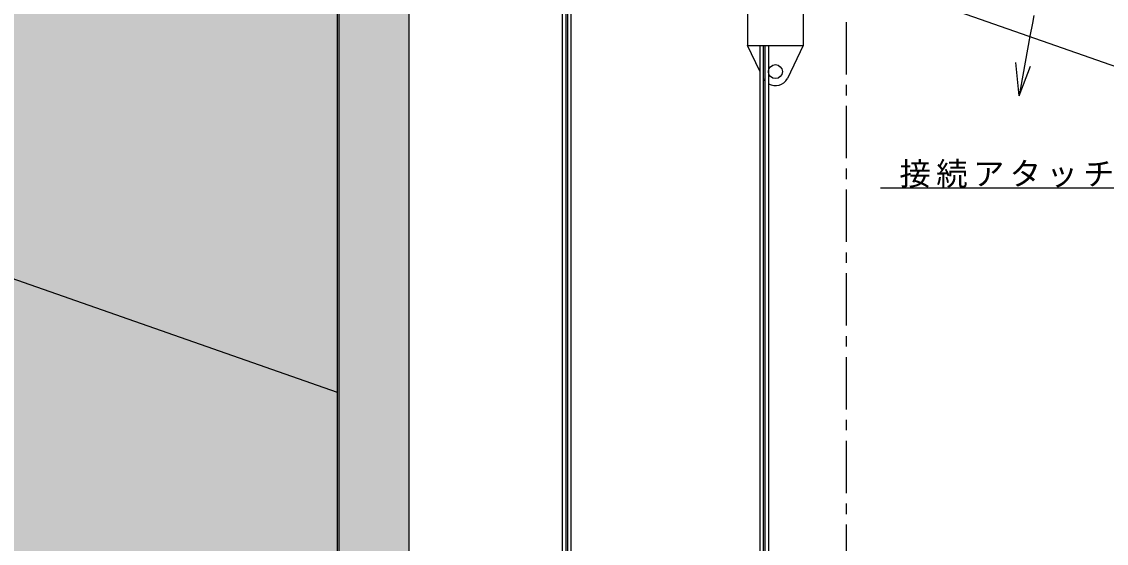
# Model space of a CAD drawing. Units: millimetres, scale not verified. Extents: x -1099 to 1151, y -388 to 361.
# Drawn here: x -843.8 to -532.8, y -77.5 to 72 of the extents above; entities that cross this region are included whole.
import ezdxf

# ---------------------------------------------------------------- set-up
doc = ezdxf.new("R2010")
doc.units = ezdxf.units.MM
doc.header["$LTSCALE"] = 3
doc.linetypes.add('CHAIN1', pattern=[8, 5, -1, 1, -1])
doc.layers.add('0-0', color=4, linetype='Continuous')
doc.styles.add('ＭＳ ゴシック', font='')
doc.styles.get('ＭＳ ゴシック').set_extended_font_data('MS Gothic')

msp = doc.modelspace()

# ---------------------------------------------------------------- linework, layer by layer
at = {"layer": '0-0', "color": 7}
for p, q in [((-753.279, 136.737), (-753.279, -315.463)), ((-752.779, 136.033), (-752.779, -314.963)), ((-732.779, 129.033), (-732.779, -294.963))]:
    msp.add_line(p, q, dxfattribs=at)
at = {"layer": '0-0'}
for p, q in [((-635.656, 110.171), (-635.656, 65.171)), ((-619.656, 110.171), (-619.656, 65.171)), ((-619.656, 90.499), (-481.878, 42.277)), ((-688.788, 84.991), (-688.788, -220.474)), ((-687.788, 84.991), (-687.788, -220.474)), ((-687.288, 84.991), (-687.288, -220.474)), ((-686.288, 84.991), (-686.288, -220.474)), ((-553.97, 71.581), (-554.692, 67.865)), ((-553.537, 73.732), (-553.97, 71.581)), ((-554.692, 67.865), (-555.385, 64.141)), ((-635.656, 65.171), (-619.656, 65.171)), ((-632.156, 57.84), (-635.656, 65.171)), ((-632.156, 65.171), (-632.156, -88.634)), ((-631.156, 65.171), (-631.156, -88.634)), ((-630.656, 65.171), (-630.656, -88.634)), ((-629.656, 65.171), (-629.656, -88.634)), ((-619.656, 65.171), (-624.192, 55.671)), ((-555.385, 64.141), (-556.057, 60.41)), ((-557.733, 50.767), (-558.755, 60.275)), ((-557.733, 50.767), (-554.559, 59.199)), ((-556.057, 60.41), (-556.713, 56.674)), ((-556.713, 56.674), (-557.36, 52.936)), ((-631.121, 55.671), (-631.156, 55.746)), ((-557.36, 52.936), (-557.733, 50.767)), ((-964.214, 39.617), (-753.279, -34.21)), ((-597.556, 24.382), (-495.24, 24.382))]:
    msp.add_line(p, q, dxfattribs=at)
at = {"layer": '0-0', "linetype": 'CHAIN1'}
msp.add_line((-607.279, -375.139), (-607.279, 86.593), dxfattribs=at)
at = {"layer": '0-0'}
msp.add_circle((-627.656, 57.671), 2, dxfattribs=at)
for start, end in [(210, 221.40962), (240, 330)]:
    msp.add_arc((-627.656, 57.671), 4, start, end, dxfattribs=at)
at = {"layer": '0-0', "color": 9}
msp.add_solid([(-964.214, 150.863), (-964.214, -71.628), (-753.279, 77.036), (-753.279, -145.455)], dxfattribs=at)
at = {"layer": '0-0', "color": 51}
for points in [[(-752.779, -314.963), (-732.779, 129.033), (-752.779, 136.033)], [(-752.779, -314.963), (-732.779, -294.963), (-732.779, 129.033)]]:
    msp.add_solid(points, dxfattribs=at)

# ---------------------------------------------------------------- texts
at = {"layer": '0-0', "color": 7, "insert": (-592.075, 24.382), "char_height": 6.598, "attachment_point": 7, "style": 'ＭＳ ゴシック'}
msp.add_mtext('\\T1.17;接続アタッチメント', dxfattribs=at)

doc.saveas('drawing.dxf')
